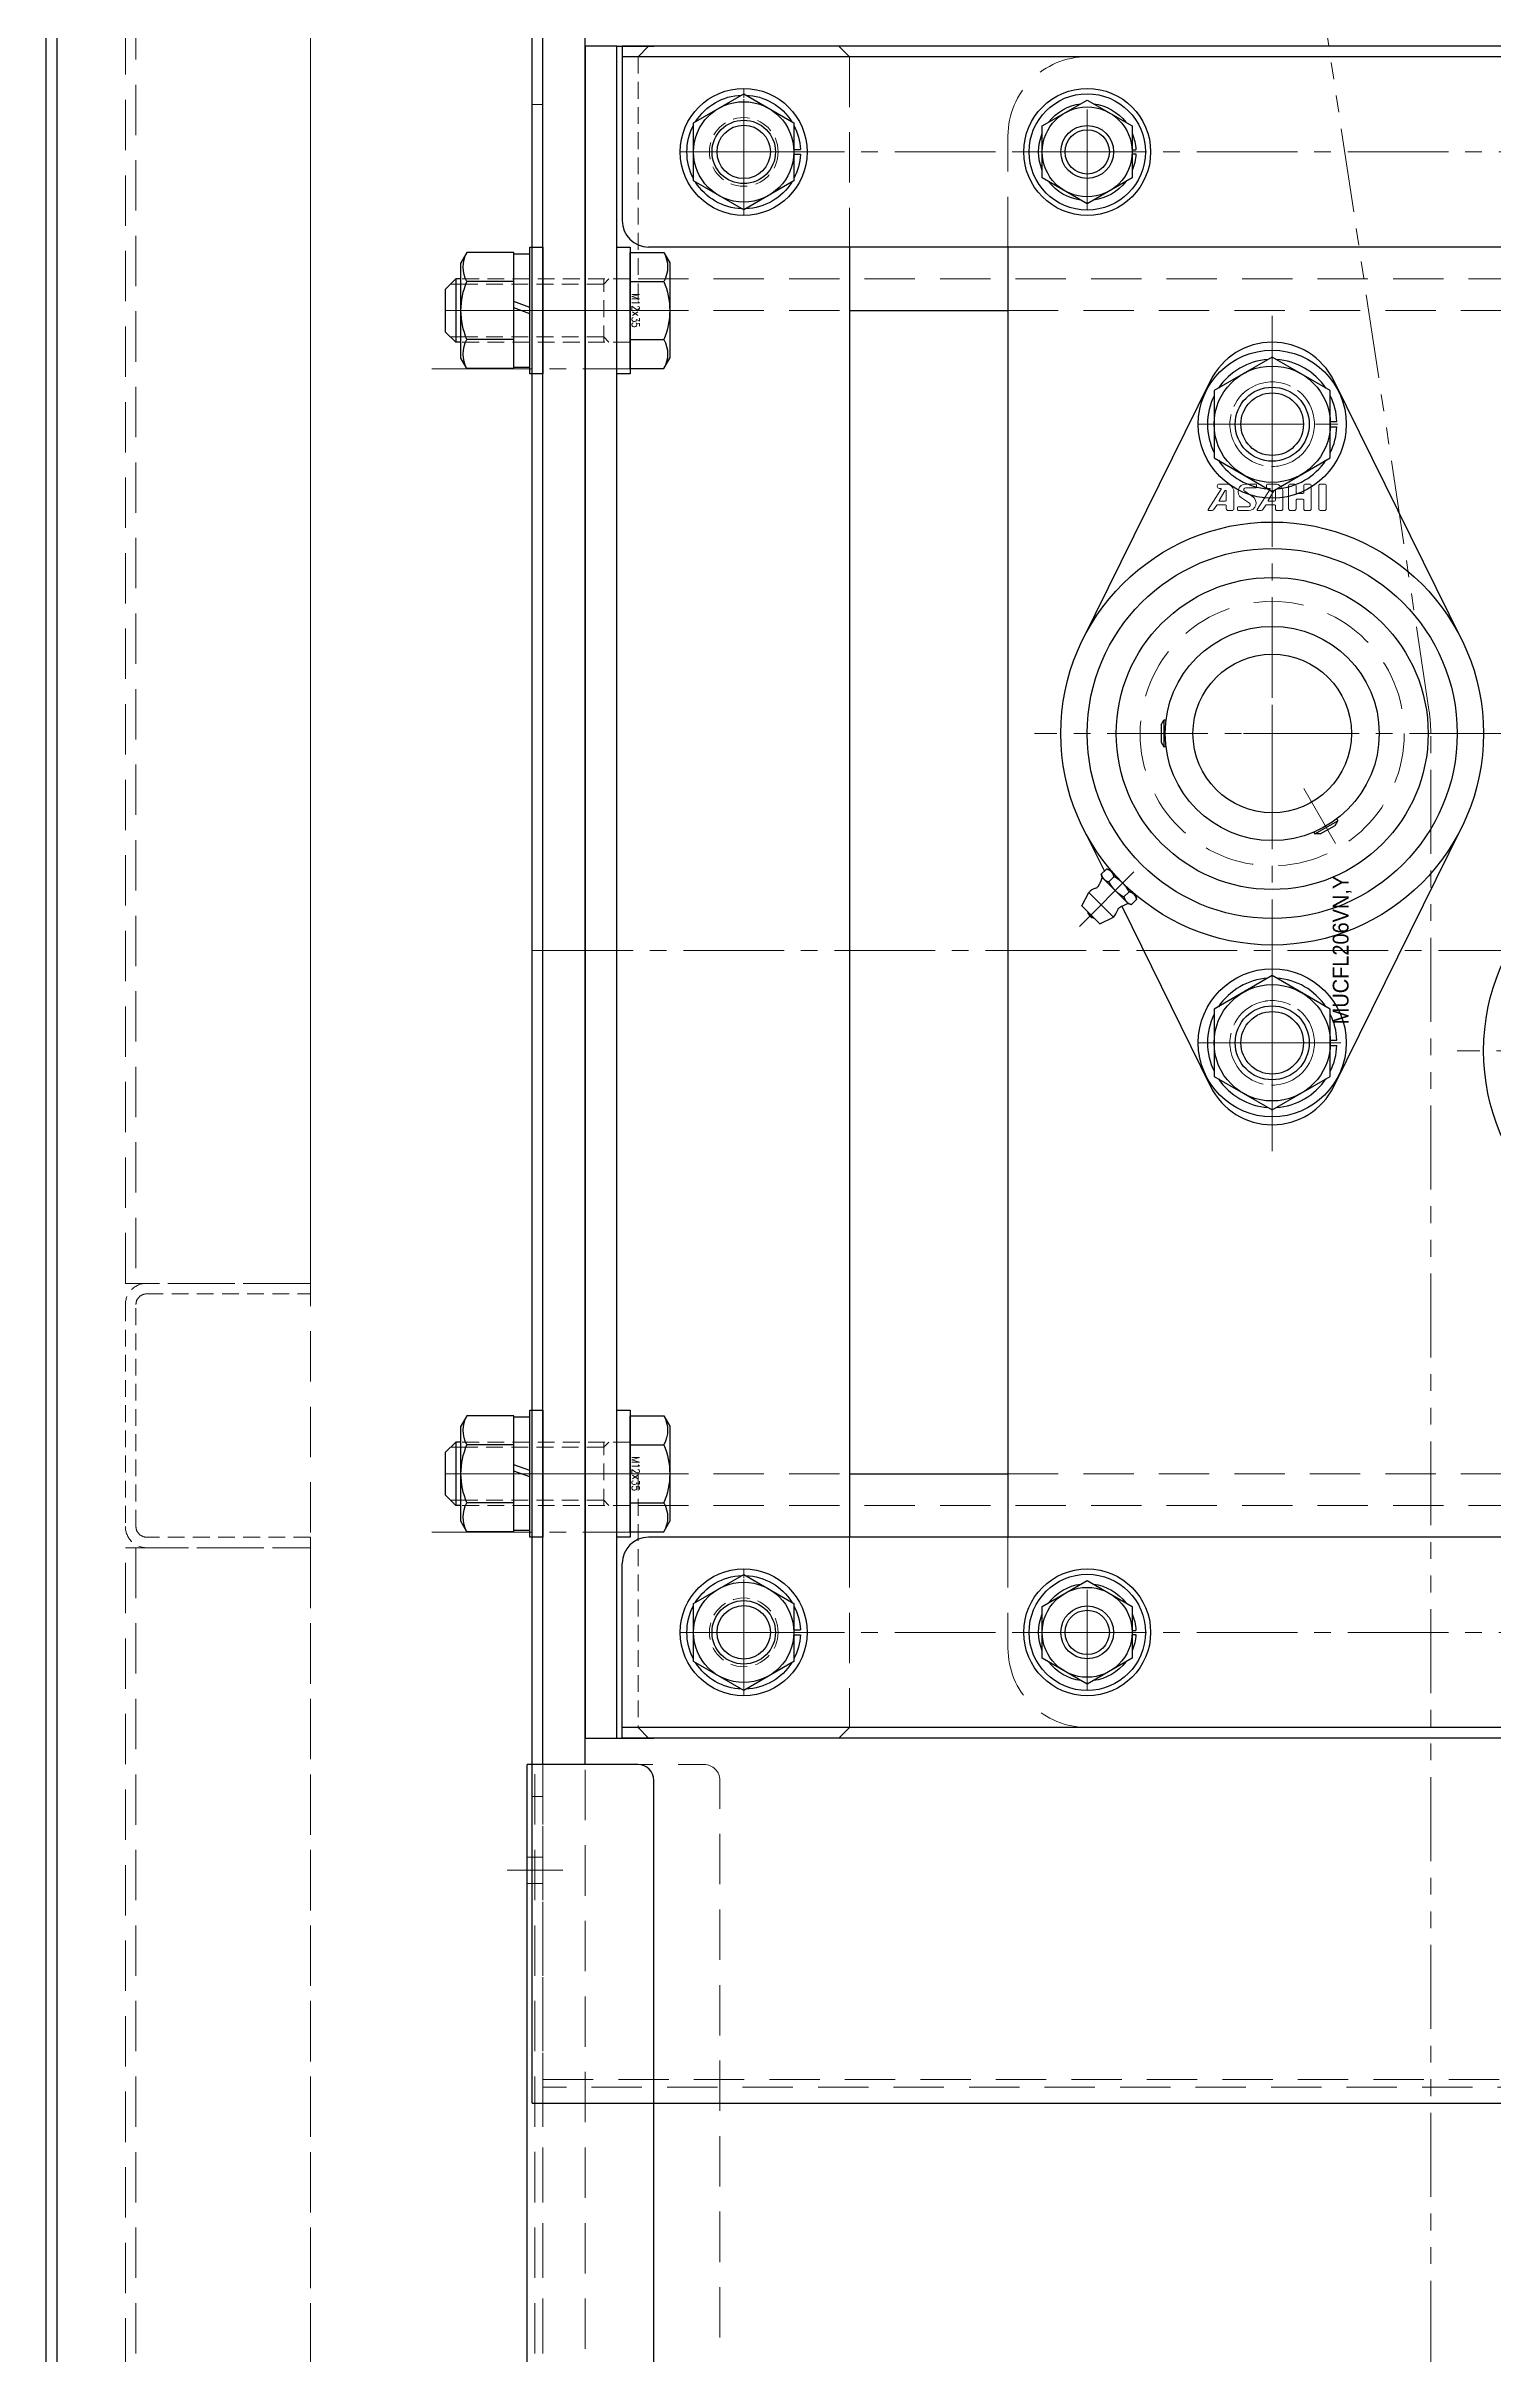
# Model space of a CAD drawing. Header units: millimetres. Extents: x 0 to 51411, y 0 to 16902.
# Drawn here: x 7161.2 to 7435, y 14814.5 to 15250.9 of the extents above; entities that cross this region are included whole.
import ezdxf

# ---------------------------------------------------------------- set-up
doc = ezdxf.new("R2010")
doc.units = ezdxf.units.MM
for name, pattern in [('CENTER2', [28.575, 19.05, -3.175, 3.175, -3.175]), ('HIDDEN2', [4.7625, 3.175, -1.5875]), ('PHANTOM2', [31.75, 15.875, -3.175, 3.175, -3.175, 3.175, -3.175])]:
    doc.linetypes.add(name, pattern=pattern)
for name, color, linetype, lineweight in [('01_外形線', 7, 'Continuous', 25), ('02_細線', 5, 'Continuous', 13), ('03_かくれ線', 6, 'HIDDEN2', 13), ('04_中心線', 1, 'CENTER2', 9), ('06_PHANTOM', 2, 'PHANTOM2', 13)]:
    doc.layers.add(name, color=color, linetype=linetype, lineweight=lineweight)
doc.layers.add('10_DRAFT', color=8, linetype='Continuous', lineweight=0, plot=False)
doc.layers.add('10_補助線', color=8, linetype='Continuous', lineweight=13, plot=False)
doc.styles.get("Standard").update_dxf_attribs({"font": 'arial.ttf'})
doc.styles.add('寸法用', font='simplex.shx', dxfattribs={"width": 0.8, "bigfont": '@extfont2.shx'})

# ---------------------------------------------------------------- blocks, each defined once
blk = doc.blocks.new('A$C630344D5_1_1_1')
at = {"color": 0}
blk.add_lwpolyline([(1160, 150.2), (280, 150.2, -0.037623), (275.52, 150.54), (28.38, 187.87, 1.096072), (6.32, -189.89), (309, -179.82, -0.030069), (312.61, -179.91), (1997.39, -326.79, 0.610481), (2025.81, -281.61), (1921.29, -105.09, -0.309422), (1923.51, -71.27), (2106.95, 162.34, 0.68117), (2034, 286.77), (1164.64, 150.56, -0.038872), (1160, 150.2)], format="xyb", dxfattribs=at)
at = {"layer": '10_DRAFT'}
for p, q in [((280, 174.77), (280, 185.63)), ((285.43, 180.2), (274.57, 180.2))]:
    blk.add_line(p, q, dxfattribs=at)
blk = doc.blocks.new('*U1395')
at = {"layer": '04_中心線', "color": 0, "linetype": 'CENTER2', "transparency": 16777216}
for p, q in [((0, 38), (0, 193.5)), ((-193.5, 0), (-38, 0)), ((38, 0), (193.5, 0)), ((0, -193.5), (0, -38))]:
    blk.add_line(p, q, dxfattribs=at)
at = {"layer": '04_中心線', "color": 0, "linetype": 'Continuous', "transparency": 16777216}
for p, q in [((0, -19), (0, 19)), ((-19, 0), (19, 0))]:
    blk.add_line(p, q, dxfattribs=at)
blk = doc.blocks.new('*U1405')
at = {"layer": '04_中心線', "color": 0, "linetype": 'CENTER2', "transparency": 16777216}
for p, q in [((0, 1.3), (0, 10)), ((-10, 0), (-1.3, 0)), ((1.3, 0), (10, 0)), ((0, -10), (0, -1.3))]:
    blk.add_line(p, q, dxfattribs=at)
at = {"layer": '04_中心線', "color": 0, "linetype": 'Continuous', "transparency": 16777216}
for p, q in [((-0.65, 0), (0.65, 0)), ((0, -0.65), (0, 0.65))]:
    blk.add_line(p, q, dxfattribs=at)
blk = doc.blocks.new('*U1407')
at = {"layer": '04_中心線', "color": 0, "linetype": 'CENTER2', "transparency": 16777216}
for p, q in [((0, 1.3), (0, 10)), ((-10, 0), (-1.3, 0)), ((1.3, 0), (10, 0)), ((0, -10), (0, -1.3))]:
    blk.add_line(p, q, dxfattribs=at)
at = {"layer": '04_中心線', "color": 0, "linetype": 'Continuous', "transparency": 16777216}
for p, q in [((-0.65, 0), (0.65, 0)), ((0, -0.65), (0, 0.65))]:
    blk.add_line(p, q, dxfattribs=at)

msp = doc.modelspace()

# ---------------------------------------------------------------- linework, layer by layer
at = {"layer": '01_外形線'}
for p, q in [((7163.237, 15800.91), (7163.237, 13300.91)), ((7161.237, 13793.92), (7161.237, 15407.92)), ((7163.237, 15407.92), (7163.237, 13793.92)), ((7255.237, 14925.91), (7255.237, 15255.91)), ((7263.237, 14925.91), (7263.237, 15255.91)), ((7269.237, 15250.91), (7276.237, 15250.91)), ((7270.237, 15250.91), (7270.237, 15217.91)), ((7563.237, 15250.91), (7270.237, 15250.91)), ((7563.237, 15248.91), (7270.237, 15248.91)), ((7563.237, 15212.91), (7275.237, 15212.91)), ((7313.237, 15212.91), (7313.237, 14968.91)), ((7343.237, 15212.91), (7343.237, 14968.91)), ((7313.237, 15200.91), (7343.237, 15200.91)), ((7381.58, 15187.664), (7357.369, 15138.615)), ((7429.106, 15138.615), (7404.895, 15187.664)), ((7372.238, 15122.544), (7372.738, 15123.41)), ((7372.738, 15123.41), (7372.738, 15118.41)), ((7373.143, 15123.41), (7372.738, 15123.41)), ((7372.238, 15122.544), (7372.238, 15119.276)), ((7372.238, 15119.276), (7372.738, 15118.41)), ((7373.143, 15118.41), (7372.738, 15118.41)), ((7357.369, 15103.205), (7361.483, 15094.871)), ((7401.12, 15102.257), (7401.323, 15101.907)), ((7401.323, 15101.907), (7405.653, 15104.407)), ((7402.323, 15101.907), (7401.323, 15101.907)), ((7402.323, 15101.907), (7405.153, 15103.541)), ((7404.895, 15054.156), (7429.106, 15103.205)), ((7405.153, 15103.541), (7405.653, 15104.407)), ((7405.45, 15104.757), (7405.653, 15104.407)), ((7360.902, 15094.29), (7361.875, 15095.263)), ((7361.064, 15093.686), (7360.902, 15094.29)), ((7361.064, 15093.686), (7361.396, 15093.355)), ((7361.396, 15093.355), (7363.539, 15091.212)), ((7362.478, 15095.101), (7361.875, 15095.263)), ((7362.331, 15092.862), (7363.303, 15093.834)), ((7362.81, 15094.769), (7362.478, 15095.101)), ((7362.708, 15094.871), (7362.798, 15094.96)), ((7364.953, 15092.626), (7362.81, 15094.769)), ((7367.097, 15090.483), (7364.953, 15092.626)), ((7357.246, 15088.312), (7358.519, 15090.858)), ((7360.64, 15084.918), (7357.246, 15088.312)), ((7363.186, 15086.191), (7358.519, 15090.858)), ((7363.539, 15091.212), (7365.682, 15089.068)), ((7365.189, 15090.004), (7366.161, 15090.976)), ((7365.682, 15089.068), (7366.014, 15088.737)), ((7366.014, 15088.737), (7366.618, 15088.575)), ((7367.59, 15089.547), (7366.618, 15088.575)), ((7367.428, 15090.151), (7367.097, 15090.483)), ((7367.198, 15090.381), (7367.288, 15090.47)), ((7367.428, 15090.151), (7367.59, 15089.547)), ((7360.64, 15084.918), (7363.186, 15086.191)), ((7364.763, 15088.226), (7381.58, 15054.156)), ((7313.237, 14980.91), (7343.237, 14980.91)), ((7468.237, 14968.91), (7275.237, 14968.91)), ((7270.237, 14930.91), (7270.237, 14963.91)), ((7448.237, 14932.91), (7270.237, 14932.91)), ((7269.237, 14930.91), (7276.237, 14930.91)), ((7448.237, 14930.91), (7270.237, 14930.91)), ((7252.237, 14385.91), (7252.237, 14925.91)), ((7273.237, 14925.91), (7252.237, 14925.91)), ((7276.237, 14388.91), (7276.237, 14922.91))]:
    msp.add_line(p, q, dxfattribs=at)
at = {"layer": '01_外形線', "color": 4}
for q in [(7253.237, 15297.871), (7459.712, 14861.871)]:
    msp.add_line((7253.237, 14861.871), q, dxfattribs=at)
at = {"layer": '01_外形線'}
for points in [[(7263.237, 15250.91), (7263.237, 14930.91), (7269.237, 14930.91), (7269.237, 15250.91)], [(7255.237, 15212.91), (7255.237, 15188.91), (7252.737, 15188.91), (7252.737, 15212.91)], [(7271.737, 15212.91), (7271.737, 15188.91), (7269.237, 15188.91), (7269.237, 15212.91)], [(7255.237, 14992.91), (7255.237, 14968.91), (7252.737, 14968.91), (7252.737, 14992.91)], [(7271.737, 14992.91), (7271.737, 14968.91), (7269.237, 14968.91), (7269.237, 14992.91)]]:
    msp.add_lwpolyline(points, close=True, dxfattribs=at)
for points in [[(7283.737, 15236.395), (7293.237, 15241.88)], [(7293.237, 15241.88), (7302.737, 15236.395)], [(7349.737, 15235.818), (7358.237, 15240.725)], [(7358.237, 15240.725), (7366.737, 15235.818)], [(7283.737, 15225.425), (7283.737, 15236.395)], [(7302.737, 15236.395), (7302.737, 15225.425)], [(7349.737, 15226.003), (7349.737, 15235.818)], [(7366.737, 15235.818), (7366.737, 15226.003)], [(7302.737, 15231.36), (7303.978, 15231.36)], [(7302.737, 15230.46), (7303.978, 15230.46)], [(7366.737, 15231.285), (7367.429, 15231.285)], [(7366.737, 15230.535), (7367.429, 15230.535)], [(7293.237, 15219.94), (7283.737, 15225.425)], [(7302.737, 15225.425), (7293.237, 15219.94)], [(7358.237, 15221.095), (7349.737, 15226.003)], [(7366.737, 15226.003), (7358.237, 15221.095)], [(7240.874, 15211.88), (7239.737, 15209.91)], [(7249.737, 15211.88), (7240.874, 15211.88)], [(7249.737, 15189.94), (7249.737, 15211.88)], [(7249.737, 15211.66), (7252.737, 15211.66)], [(7271.737, 15211.88), (7278.1, 15211.88)], [(7271.737, 15189.94), (7271.737, 15211.88)], [(7278.1, 15211.88), (7279.237, 15209.91)], [(7238.737, 15206.91), (7236.737, 15204.91)], [(7239.737, 15206.91), (7238.737, 15206.91)], [(7238.737, 15206.91), (7238.737, 15194.91)], [(7239.737, 15191.91), (7239.737, 15209.91)], [(7249.737, 15206.395), (7240.874, 15206.395)], [(7271.737, 15206.395), (7278.1, 15206.395)], [(7279.237, 15209.91), (7279.237, 15191.91)], [(7236.737, 15204.91), (7236.737, 15196.91)], [(7252.737, 15201.51), (7249.737, 15202.602)], [(7252.737, 15200.31), (7249.737, 15201.402)], [(7238.737, 15194.91), (7236.737, 15196.91)], [(7239.737, 15194.91), (7238.737, 15194.91)], [(7249.737, 15195.425), (7240.874, 15195.425)], [(7271.737, 15195.425), (7278.1, 15195.425)], [(7240.874, 15189.94), (7239.737, 15191.91)], [(7249.737, 15189.94), (7240.874, 15189.94)], [(7252.737, 15190.16), (7249.737, 15190.16)], [(7271.737, 15189.94), (7278.1, 15189.94)], [(7278.1, 15189.94), (7279.237, 15191.91)], [(7393.238, 15192.112), (7382.238, 15185.761)], [(7404.238, 15185.761), (7393.238, 15192.112)], [(7382.238, 15185.761), (7382.238, 15173.059)], [(7404.238, 15173.059), (7404.238, 15185.761)], [(7404.238, 15179.935), (7405.476, 15179.935)], [(7404.238, 15178.885), (7405.476, 15178.885)], [(7382.238, 15173.059), (7393.238, 15166.708)], [(7393.238, 15166.708), (7404.238, 15173.059)], [(7393.238, 15075.112), (7382.238, 15068.761)], [(7404.238, 15068.761), (7393.238, 15075.112)], [(7382.238, 15068.761), (7382.238, 15056.059)], [(7404.238, 15056.059), (7404.238, 15068.761)], [(7404.238, 15062.935), (7405.476, 15062.935)], [(7404.238, 15061.885), (7405.476, 15061.885)], [(7382.238, 15056.059), (7393.238, 15049.708)], [(7393.238, 15049.708), (7404.238, 15056.059)], [(7240.874, 14991.88), (7239.737, 14989.91)], [(7239.737, 14971.91), (7239.737, 14989.91)], [(7249.737, 14991.88), (7240.874, 14991.88)], [(7249.737, 14969.94), (7249.737, 14991.88)], [(7249.737, 14991.66), (7252.737, 14991.66)], [(7271.737, 14991.88), (7278.1, 14991.88)], [(7271.737, 14969.94), (7271.737, 14991.88)], [(7278.1, 14991.88), (7279.237, 14989.91)], [(7279.237, 14989.91), (7279.237, 14971.91)], [(7238.737, 14986.91), (7236.737, 14984.91)], [(7236.737, 14984.91), (7236.737, 14976.91)], [(7239.737, 14986.91), (7238.737, 14986.91)], [(7238.737, 14986.91), (7238.737, 14974.91)], [(7249.737, 14986.395), (7240.874, 14986.395)], [(7271.737, 14986.395), (7278.1, 14986.395)], [(7252.737, 14981.51), (7249.737, 14982.602)], [(7252.737, 14980.31), (7249.737, 14981.402)], [(7238.737, 14974.91), (7236.737, 14976.91)], [(7239.737, 14974.91), (7238.737, 14974.91)], [(7249.737, 14975.425), (7240.874, 14975.425)], [(7271.737, 14975.425), (7278.1, 14975.425)], [(7240.874, 14969.94), (7239.737, 14971.91)], [(7278.1, 14969.94), (7279.237, 14971.91)], [(7249.737, 14969.94), (7240.874, 14969.94)], [(7252.737, 14970.16), (7249.737, 14970.16)], [(7271.737, 14969.94), (7278.1, 14969.94)], [(7283.737, 14956.395), (7293.237, 14961.88)], [(7293.237, 14961.88), (7302.737, 14956.395)], [(7349.737, 14955.818), (7358.237, 14960.725)], [(7358.237, 14960.725), (7366.737, 14955.818)], [(7283.737, 14945.425), (7283.737, 14956.395)], [(7302.737, 14956.395), (7302.737, 14945.425)], [(7349.737, 14946.003), (7349.737, 14955.818)], [(7366.737, 14955.818), (7366.737, 14946.003)], [(7302.737, 14951.36), (7303.978, 14951.36)], [(7302.737, 14950.46), (7303.978, 14950.46)], [(7366.737, 14951.285), (7367.429, 14951.285)], [(7366.737, 14950.535), (7367.429, 14950.535)], [(7293.237, 14939.94), (7283.737, 14945.425)], [(7302.737, 14945.425), (7293.237, 14939.94)], [(7358.237, 14941.095), (7349.737, 14946.003)], [(7366.737, 14946.003), (7358.237, 14941.095)]]:
    msp.add_lwpolyline(points, dxfattribs=at)
for points in [[(7284.13, 15236.622, -0.248452), (7292.844, 15241.653)], [(7293.63, 15241.653, -0.248452), (7302.344, 15236.622)], [(7350.939, 15236.511, -0.1988668), (7357.035, 15240.031)], [(7359.439, 15240.031, -0.1988668), (7365.535, 15236.511)], [(7283.737, 15225.879, -0.248452), (7283.737, 15235.941)], [(7302.737, 15235.941, -0.1117542), (7303.978, 15231.36)], [(7349.737, 15227.39, -0.1988668), (7349.737, 15234.43)], [(7366.737, 15234.43, -0.0881874), (7367.429, 15231.285)], [(7303.978, 15230.46, -0.1117542), (7302.737, 15225.879)], [(7367.429, 15230.535, -0.0881874), (7366.737, 15227.39)], [(7292.844, 15220.167, -0.248452), (7284.13, 15225.198)], [(7302.344, 15225.198, -0.248452), (7293.63, 15220.167)], [(7357.035, 15221.789, -0.1988668), (7350.939, 15225.309)], [(7365.535, 15225.309, -0.1988668), (7359.439, 15221.789)], [(7240.874, 15206.395, -0.2679491), (7240.874, 15211.88)], [(7278.1, 15211.88, -0.2679491), (7278.1, 15206.395)], [(7240.874, 15195.425, -0.2073316), (7240.874, 15206.395)], [(7278.1, 15206.395, -0.2073316), (7278.1, 15195.425)], [(7240.874, 15189.94, -0.2679491), (7240.874, 15195.425)], [(7278.1, 15195.425, -0.2679491), (7278.1, 15189.94)], [(7392.406, 15191.632, 0.2318694), (7383.069, 15186.241)], [(7403.406, 15186.241, 0.2318694), (7394.069, 15191.632)], [(7382.238, 15184.801, 0.2318694), (7382.238, 15174.019)], [(7405.476, 15179.935, 0.103572), (7404.238, 15184.801)], [(7404.238, 15174.019, 0.103572), (7405.476, 15178.885)], [(7383.069, 15172.579, 0.2318694), (7392.406, 15167.188)], [(7394.069, 15167.188, 0.2318694), (7403.406, 15172.579)], [(7392.406, 15074.632, 0.2318694), (7383.069, 15069.241)], [(7403.406, 15069.241, 0.2318694), (7394.069, 15074.632)], [(7382.238, 15067.801, 0.2318694), (7382.238, 15057.019)], [(7405.476, 15062.935, 0.103572), (7404.238, 15067.801)], [(7404.238, 15057.019, 0.103572), (7405.476, 15061.885)], [(7383.069, 15055.579, 0.2318694), (7392.406, 15050.188)], [(7394.069, 15050.188, 0.2318694), (7403.406, 15055.579)], [(7240.874, 14986.395, -0.2679491), (7240.874, 14991.88)], [(7278.1, 14991.88, -0.2679491), (7278.1, 14986.395)], [(7240.874, 14975.425, -0.2073316), (7240.874, 14986.395)], [(7278.1, 14986.395, -0.2073316), (7278.1, 14975.425)], [(7240.874, 14969.94, -0.2679491), (7240.874, 14975.425)], [(7278.1, 14975.425, -0.2679491), (7278.1, 14969.94)], [(7284.13, 14956.622, -0.248452), (7292.844, 14961.653)], [(7293.63, 14961.653, -0.248452), (7302.344, 14956.622)], [(7350.939, 14956.511, -0.1988668), (7357.035, 14960.031)], [(7359.439, 14960.031, -0.1988668), (7365.535, 14956.511)], [(7283.737, 14945.879, -0.248452), (7283.737, 14955.941)], [(7302.737, 14955.941, -0.1117542), (7303.978, 14951.36)], [(7349.737, 14947.39, -0.1988668), (7349.737, 14954.43)], [(7366.737, 14954.43, -0.0881874), (7367.429, 14951.285)], [(7303.978, 14950.46, -0.1117542), (7302.737, 14945.879)], [(7367.429, 14950.535, -0.0881874), (7366.737, 14947.39)], [(7292.844, 14940.167, -0.248452), (7284.13, 14945.198)], [(7302.344, 14945.198, -0.248452), (7293.63, 14940.167)], [(7357.035, 14941.789, -0.1988668), (7350.939, 14945.309)], [(7365.535, 14945.309, -0.1988668), (7359.439, 14941.789)]]:
    msp.add_lwpolyline(points, format="xyb", dxfattribs=at)
for centre, radius in [((7293.237, 15230.91), 12), ((7358.237, 15230.91), 12), ((7358.237, 15230.91), 11), ((7293.237, 15230.91), 9.5), ((7293.237, 15230.91), 6), ((7358.237, 15230.91), 8.5), ((7293.237, 15230.91), 5.053), ((7358.237, 15230.91), 5), ((7358.237, 15230.91), 4.188), ((7393.238, 15179.41), 14), ((7393.238, 15179.41), 11), ((7393.238, 15179.41), 7), ((7393.238, 15179.41), 5.918), ((7393.238, 15120.91), 40), ((7393.238, 15120.91), 35), ((7393.238, 15120.91), 29.508), ((7393.238, 15120.91), 29.508), ((7393.238, 15120.91), 20.25), ((7393.238, 15120.91), 15), ((7473.237, 15060.91), 40), ((7393.238, 15062.41), 14), ((7393.238, 15062.41), 11), ((7393.238, 15062.41), 7), ((7393.238, 15062.41), 5.918), ((7293.237, 14950.91), 12), ((7358.237, 14950.91), 12), ((7358.237, 14950.91), 11), ((7293.237, 14950.91), 9.5), ((7358.237, 14950.91), 8.5), ((7293.237, 14950.91), 6), ((7293.237, 14950.91), 5.053), ((7358.237, 14950.91), 5), ((7358.237, 14950.91), 4.188)]:
    msp.add_circle(centre, radius, dxfattribs=at)
for centre, radius, start, end in [((7275.237, 15217.91), 5, 180, 270), ((7393.238, 15181.91), 13, 26.27136, 153.72864), ((7355.29, 15095.316), 6, 326.34664, 344.23902), ((7360.852, 15088.525), 3.3, 107.51297, 135), ((7359.618, 15092.435), 0.8, 287.51297, 326.34664), ((7367.644, 15082.962), 6, 105.76098, 123.65336), ((7359.853, 15087.526), 1.588, 189.19606, 260.80394), ((7360.852, 15088.525), 3.3, 315, 342.48703), ((7364.762, 15087.291), 0.8, 123.65336, 162.48703), ((7393.238, 15059.91), 13, 206.27136, 333.72864), ((7275.237, 14963.91), 5, 90, 180), ((7273.237, 14922.91), 3, 0, 90)]:
    msp.add_arc(centre, radius, start, end, dxfattribs=at)
for points, weights in [([(7360.902, 15094.29), (7361.064, 15093.686), (7361.396, 15093.355)], [1.06657306684, 1.07194812406, 1]), ([(7361.396, 15093.355), (7361.727, 15093.023), (7362.331, 15092.862)], [1, 1.07194812406, 1.06657306684]), ([(7362.81, 15094.769), (7362.478, 15095.101), (7361.875, 15095.263)], [1, 1.07194812406, 1.06657306684]), ([(7362.331, 15092.862), (7362.876, 15091.875), (7363.539, 15091.212)], [1.06657306684, 1.07194812406, 1]), ([(7363.303, 15093.834), (7363.142, 15094.438), (7362.81, 15094.769)], [1.06657306684, 1.07194812406, 1]), ([(7364.953, 15092.626), (7364.29, 15093.289), (7363.303, 15093.834)], [1, 1.07194812406, 1.06657306684]), ([(7366.161, 15090.976), (7365.616, 15091.963), (7364.953, 15092.626)], [1.06657306684, 1.07194812406, 1]), ([(7363.539, 15091.212), (7364.202, 15090.548), (7365.189, 15090.004)], [1, 1.07194812406, 1.06657306684]), ([(7365.189, 15090.004), (7365.351, 15089.4), (7365.682, 15089.068)], [1.06657306684, 1.07194812406, 1]), ([(7365.682, 15089.068), (7366.014, 15088.737), (7366.618, 15088.575)], [1, 1.07194812406, 1.06657306684]), ([(7367.097, 15090.483), (7366.765, 15090.814), (7366.161, 15090.976)], [1, 1.07194812406, 1.06657306684]), ([(7367.59, 15089.547), (7367.428, 15090.151), (7367.097, 15090.483)], [1.06657306684, 1.07194812406, 1])]:
    msp.add_rational_spline(points, weights, degree=2, dxfattribs=at)
at = {"layer": '02_細線'}
for points in [[(7239.737, 15205.91), (7237.737, 15205.91)], [(7239.737, 15195.91), (7237.737, 15195.91)], [(7239.737, 14985.91), (7237.737, 14985.91)], [(7239.737, 14975.91), (7237.737, 14975.91)]]:
    msp.add_lwpolyline(points, dxfattribs=at)
at = {"layer": '03_かくれ線', "ltscale": 3}
for p, q in [((7211.237, 15407.92), (7211.237, 13985.92)), ((7178.237, 15357.92), (7178.237, 15016.92)), ((7900.237, 15250.91), (7276.237, 15250.91)), ((7311.237, 15250.91), (7313.237, 15248.91)), ((7313.237, 15248.91), (7313.237, 15212.91)), ((7273.237, 15206.91), (7913.237, 15206.91)), ((7273.237, 15200.91), (7313.237, 15200.91)), ((7343.237, 15200.91), (7643.237, 15200.91)), ((7273.237, 14980.91), (7313.237, 14980.91)), ((7343.237, 14980.91), (7493.237, 14980.91)), ((7273.237, 14974.91), (7913.237, 14974.91)), ((7178.237, 14966.92), (7178.237, 14625.92)), ((7313.237, 14968.91), (7313.237, 14932.91)), ((7313.237, 14932.91), (7311.237, 14930.91)), ((7276.237, 14930.91), (7900.237, 14930.91)), ((7252.237, 14925.91), (7285.737, 14925.91)), ((7253.737, 14385.91), (7253.737, 14925.91)), ((7255.237, 14385.91), (7255.237, 14925.91)), ((7255.237, 13300.91), (7255.237, 14925.91)), ((7263.237, 13300.91), (7263.237, 14925.91)), ((7288.737, 14388.91), (7288.737, 14922.91))]:
    msp.add_line(p, q, dxfattribs=at)
at = {"layer": '03_かくれ線', "color": 4, "ltscale": 3}
for p, q in [((7255.237, 14861.871), (7255.237, 15297.871)), ((7253.237, 15239.871), (7255.237, 15239.871)), ((7253.237, 14919.871), (7255.237, 14919.871))]:
    msp.add_line(p, q, dxfattribs=at)
at = {"layer": '03_かくれ線'}
for p, q in [((7275.237, 15250.91), (7273.237, 15248.91)), ((7273.237, 15248.91), (7273.237, 15200.91)), ((7273.237, 14980.91), (7273.237, 14932.91)), ((7273.237, 14932.91), (7275.237, 14930.91)), ((7252.237, 14908.41), (7255.237, 14908.41)), ((7252.237, 14908.41), (7255.237, 14908.41)), ((7252.237, 14903.41), (7255.237, 14903.41)), ((7252.237, 14903.41), (7255.237, 14903.41))]:
    msp.add_line(p, q, dxfattribs=at)
at = {"layer": '03_かくれ線', "ltscale": 3}
for points in [[(7211.237, 15357.92), (7211.237, 15016.92), (7176.237, 15016.92), (7176.237, 15357.92)], [(7211.237, 14966.92), (7211.237, 14625.92), (7176.237, 14625.92), (7176.237, 14966.92)]]:
    msp.add_lwpolyline(points, close=True, dxfattribs=at)
for points in [[(7343.237, 15212.91), (7343.237, 15233.91, -0.4137856), (7358.215, 15248.91), (7628.237, 15248.91, -0.4142136), (7643.237, 15233.91), (7643.237, 15212.91)], [(7343.237, 14968.91), (7343.237, 14947.91, 0.4142136), (7358.237, 14932.91), (7478.237, 14932.91, 0.4142128), (7493.237, 14947.91), (7493.237, 14968.91)]]:
    msp.add_lwpolyline(points, format="xyb", dxfattribs=at)
at = {"layer": '03_かくれ線'}
for points in [[(7271.737, 15206.91), (7239.737, 15206.91)], [(7266.737, 15194.91), (7266.737, 15206.91)], [(7266.737, 15205.91), (7267.737, 15206.91)], [(7266.737, 15205.91), (7239.737, 15205.91)], [(7266.737, 15195.91), (7239.737, 15195.91)], [(7271.737, 15194.91), (7239.737, 15194.91)], [(7266.737, 15195.91), (7267.737, 15194.91)], [(7271.737, 14986.91), (7239.737, 14986.91)], [(7266.737, 14985.91), (7239.737, 14985.91)], [(7266.737, 14974.91), (7266.737, 14986.91)], [(7266.737, 14985.91), (7267.737, 14986.91)], [(7266.737, 14975.91), (7239.737, 14975.91)], [(7271.737, 14974.91), (7239.737, 14974.91)], [(7266.737, 14975.91), (7267.737, 14974.91)]]:
    msp.add_lwpolyline(points, dxfattribs=at)
msp.add_lwpolyline([(7211.237, 15016.92), (7180.237, 15016.92, 0.4142136), (7176.237, 15012.92), (7176.237, 14970.92, 0.4142136), (7180.237, 14966.92), (7211.237, 14966.92), (7211.237, 14968.92), (7180.237, 14968.92, -0.4142136), (7178.237, 14970.92), (7178.237, 15012.92, -0.4142136), (7180.237, 15014.92), (7211.237, 15014.92), (7211.237, 15016.92)], format="xyb", dxfattribs=at)
at = {"layer": '03_かくれ線', "color": 4, "ltscale": 3}
msp.add_lwpolyline([(7459.712, 14864.871), (7255.237, 14864.871), (7255.237, 14866.371), (7823.237, 14866.371)], dxfattribs=at)
at = {"layer": '03_かくれ線'}
for centre, radius in [((7293.237, 15230.91), 6.5), ((7393.238, 15179.41), 8), ((7393.238, 15062.41), 8), ((7293.237, 14950.91), 6.5)]:
    msp.add_circle(centre, radius, dxfattribs=at)
at = {"layer": '03_かくれ線', "ltscale": 3}
for centre, radius in [((7393.238, 15179.411), 8), ((7393.238, 15120.911), 25), ((7393.238, 15062.411), 8.001)]:
    msp.add_circle(centre, radius, dxfattribs=at)
msp.add_arc((7285.737, 14922.91), 3, 0, 90, dxfattribs=at)
at = {"layer": '04_中心線'}
for p, q in [((7293.237, 15230.91), (7883.237, 15230.91)), ((7244.115, 15200.91), (7274.515, 15200.91)), ((7393.238, 15041.91), (7393.238, 15199.91)), ((7380.238, 15179.41), (7406.238, 15179.41)), ((7438.238, 15120.91), (7348.238, 15120.91)), ((7405.238, 15100.125), (7399.238, 15110.518)), ((7367.075, 15094.747), (7356.751, 15084.423)), ((7406.238, 15062.41), (7380.238, 15062.41)), ((7518.237, 15060.91), (7428.237, 15060.91)), ((7244.115, 14980.91), (7274.515, 14980.91)), ((7293.237, 14950.91), (7883.237, 14950.91)), ((7248.487, 14905.91), (7258.987, 14905.91)), ((7248.487, 14905.91), (7258.987, 14905.91))]:
    msp.add_line(p, q, dxfattribs=at)
at = {"layer": '04_中心線', "color": 4}
for p, q in [((7234.237, 15189.871), (7274.237, 15189.871)), ((7253.237, 15079.871), (7933.237, 15079.871)), ((7234.237, 14969.871), (7274.237, 14969.871))]:
    msp.add_line(p, q, dxfattribs=at)
at = {"layer": '04_中心線'}
for points in [[(7293.237, 15218.91), (7293.237, 15242.91)], [(7358.237, 15219.91), (7358.237, 15241.91)], [(7281.237, 15230.91), (7305.237, 15230.91)], [(7347.237, 15230.91), (7369.237, 15230.91)], [(7279.237, 15200.91), (7236.737, 15200.91)], [(7393.238, 15193.41), (7393.238, 15165.41)], [(7379.238, 15179.41), (7407.238, 15179.41)], [(7393.238, 15076.41), (7393.238, 15048.41)], [(7379.238, 15062.41), (7407.238, 15062.41)], [(7279.237, 14980.91), (7236.737, 14980.91)], [(7293.237, 14938.91), (7293.237, 14962.91)], [(7358.237, 14939.91), (7358.237, 14961.91)], [(7281.237, 14950.91), (7305.237, 14950.91)], [(7347.237, 14950.91), (7369.237, 14950.91)]]:
    msp.add_lwpolyline(points, dxfattribs=at)
at = {"layer": '10_補助線'}
for p, q in [((7383.566, 15167.148), (7381.121, 15163.307)), ((7382.846, 15167.734), (7382.846, 15167.618)), ((7384.287, 15166.812), (7383.189, 15164.981)), ((7384.553, 15168.087), (7383.203, 15168.087)), ((7383.203, 15167.258), (7383.505, 15167.258)), ((7388.2, 15168.087), (7390.124, 15168.087)), ((7390.124, 15167.373), (7388.232, 15167.373)), ((7390.267, 15167.944), (7390.267, 15167.516)), ((7392.851, 15167.148), (7390.407, 15163.307)), ((7392.132, 15167.73), (7392.132, 15167.615)), ((7393.573, 15166.812), (7392.475, 15164.981)), ((7393.839, 15168.087), (7392.489, 15168.087)), ((7392.489, 15167.258), (7392.791, 15167.258)), ((7396.339, 15167.73), (7396.339, 15163.444)), ((7397.41, 15168.087), (7396.696, 15168.087)), ((7397.767, 15166.444), (7397.767, 15167.73)), ((7399.196, 15167.73), (7399.196, 15166.444)), ((7400.267, 15168.087), (7399.553, 15168.087)), ((7400.624, 15163.444), (7400.624, 15167.73)), ((7402.053, 15163.444), (7402.053, 15167.73)), ((7402.41, 15168.087), (7403.124, 15168.087)), ((7403.481, 15167.73), (7403.481, 15163.444)), ((7381.242, 15163.086), (7381.862, 15163.086)), ((7382.159, 15163.245), (7382.746, 15164.126)), ((7382.805, 15164.159), (7384.41, 15164.159)), ((7383.25, 15164.873), (7384.41, 15164.873)), ((7384.553, 15165.016), (7384.553, 15166.738)), ((7384.553, 15164.016), (7384.553, 15163.444)), ((7384.91, 15163.087), (7385.624, 15163.087)), ((7385.981, 15163.444), (7385.981, 15166.659)), ((7386.696, 15163.23), (7386.696, 15163.659)), ((7386.839, 15163.802), (7388.73, 15163.802)), ((7388.763, 15163.087), (7386.839, 15163.087)), ((7388.928, 15164.456), (7387.407, 15165.47)), ((7388.034, 15166.719), (7389.556, 15165.704)), ((7390.527, 15163.087), (7391.147, 15163.087)), ((7391.445, 15163.246), (7392.032, 15164.127)), ((7392.091, 15164.159), (7393.696, 15164.159)), ((7392.536, 15164.873), (7393.696, 15164.873)), ((7393.839, 15165.016), (7393.839, 15166.738)), ((7393.839, 15164.016), (7393.839, 15163.444)), ((7394.196, 15163.087), (7394.91, 15163.087)), ((7395.267, 15163.444), (7395.267, 15166.659)), ((7396.696, 15163.087), (7397.41, 15163.087)), ((7397.767, 15163.444), (7397.767, 15165.087)), ((7399.053, 15166.302), (7397.91, 15166.302)), ((7397.91, 15165.23), (7399.053, 15165.23)), ((7399.196, 15165.087), (7399.196, 15163.444)), ((7399.553, 15163.087), (7400.267, 15163.087)), ((7403.124, 15163.087), (7402.41, 15163.087))]:
    msp.add_line(p, q, dxfattribs=at)
for centre, radius, start, end in [((7383.203, 15167.73), 0.357, 90, 180), ((7383.203, 15167.615), 0.357, 180, 270), ((7383.505, 15167.186), 0.0714, 327.52881, 90), ((7384.41, 15166.738), 0.143, 0, 149.03624), ((7384.553, 15166.659), 1.429, 0, 90), ((7388.2, 15166.659), 1.429, 90, 236.30993), ((7388.232, 15167.016), 0.357, 90, 236.30993), ((7390.124, 15167.944), 0.143, 0, 90), ((7390.124, 15167.516), 0.143, 270, 0), ((7392.489, 15167.73), 0.357, 90, 180), ((7392.489, 15167.615), 0.357, 180, 270), ((7392.791, 15167.186), 0.0714, 327.52881, 90), ((7393.696, 15166.738), 0.143, 0, 149.03624), ((7393.839, 15166.659), 1.429, 0, 90), ((7396.696, 15167.73), 0.357, 90, 180), ((7397.41, 15167.73), 0.357, 0, 90), ((7399.553, 15167.73), 0.357, 90, 180), ((7400.267, 15167.73), 0.357, 0, 90), ((7402.41, 15167.73), 0.357, 90, 180), ((7403.124, 15167.73), 0.357, 0, 90), ((7381.242, 15163.23), 0.143, 147.52881, 270), ((7381.862, 15163.443), 0.357, 270, 326.30993), ((7382.805, 15164.086), 0.0714, 90, 146.30993), ((7383.25, 15164.944), 0.0714, 149.03624, 270), ((7384.41, 15165.016), 0.143, 270, 0), ((7384.41, 15164.016), 0.143, 0, 90), ((7384.91, 15163.444), 0.357, 180, 270), ((7385.624, 15163.444), 0.357, 270, 0), ((7386.839, 15163.659), 0.143, 90, 180), ((7386.839, 15163.23), 0.143, 180, 270), ((7388.73, 15164.159), 0.357, 270, 56.30993), ((7388.763, 15164.516), 1.429, 270, 56.30993), ((7390.527, 15163.23), 0.143, 147.52881, 270), ((7391.147, 15163.444), 0.357, 270, 326.30993), ((7392.091, 15164.087), 0.0714, 90, 146.30993), ((7392.536, 15164.944), 0.0714, 149.03624, 270), ((7393.696, 15165.016), 0.143, 270, 0), ((7393.696, 15164.016), 0.143, 0, 90), ((7394.196, 15163.444), 0.357, 180, 270), ((7394.91, 15163.444), 0.357, 270, 0), ((7396.696, 15163.444), 0.357, 180, 270), ((7397.41, 15163.444), 0.357, 270, 0), ((7397.91, 15166.444), 0.143, 180, 270), ((7397.91, 15165.087), 0.143, 90, 180), ((7399.053, 15166.444), 0.143, 270, 0), ((7399.053, 15165.087), 0.143, 0, 90), ((7399.553, 15163.444), 0.357, 180, 270), ((7400.267, 15163.444), 0.357, 270, 0), ((7402.41, 15163.444), 0.357, 180, 270), ((7403.124, 15163.444), 0.357, 270, 0)]:
    msp.add_arc(centre, radius, start, end, dxfattribs=at)

# ---------------------------------------------------------------- block references
at = {"layer": '04_中心線', "linetype": 'CENTER2', "transparency": 33554495, "rotation": 89.99999999999999}
msp.add_blockref('*U1395', (7573.437, 15400.91), dxfattribs=at)
at = {"layer": '04_中心線', "linetype": 'CENTER2', "rotation": 89.99999999999999}
for name, p in [('*U1407', (7293.237, 15230.91)), ('*U1405', (7293.237, 14950.91))]:
    msp.add_blockref(name, p, dxfattribs=at)
at = {"layer": '06_PHANTOM', "color": 6, "xscale": -1, "rotation": 90}
msp.add_blockref('A$C630344D5_1_1_1', (7573.437, 15400.91), dxfattribs=at)

# ---------------------------------------------------------------- texts
at = {"layer": '03_かくれ線', "style": '寸法用', "width": 0.8}
for p in [(7272.037, 15204.156), (7272.037, 14984.156)]:
    msp.add_text('M12×35', height=1.5, rotation=270, dxfattribs=at).set_placement(p)
at = {"layer": '10_補助線', "width": 0.9}
msp.add_text('MUCFL206VN,Y', height=3, rotation=90, dxfattribs=at).set_placement((7407.686, 15065.917))

doc.saveas('drawing.dxf')
